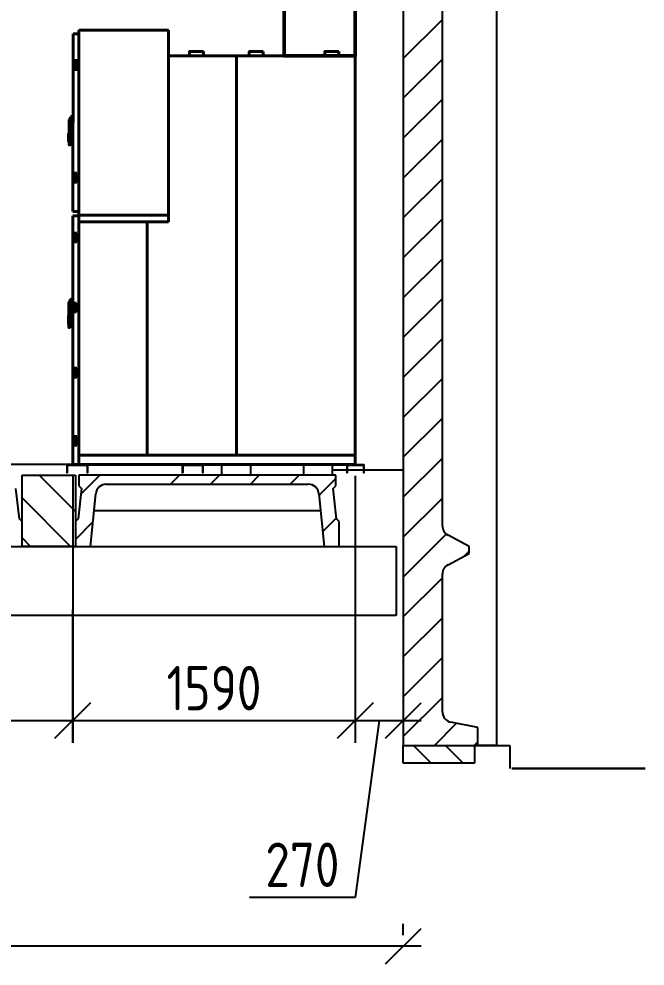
# Model space of a CAD drawing. Extents: x 16310088 to 16425637, y -218501 to -177893.
# Drawn here: x 16364926 to 16368449, y -206509 to -201179 of the extents above; entities that cross this region are included whole.
import ezdxf

# ---------------------------------------------------------------- set-up
doc = ezdxf.new("R2010")
doc.units = 0
doc.layers.get('0').update_dxf_attribs({"color": 250})
doc.layers.get('Defpoints').update_dxf_attribs({"color": 250})
for name, color, linetype in [('_Оформл_Штриховка', 252, 'Continuous'), ('Отмостка', 253, 'Continuous'), ('Пол', 100, 'Continuous')]:
    doc.layers.add(name, color=color, linetype=linetype)
for name, color, linetype, lineweight in [('Балка', 21, 'Continuous', 40), ('Плита', 95, 'Continuous', 40), ('Размеры', 250, 'Continuous', 15), ('Стена', 252, 'Continuous', 40), ('Фундамент', 140, 'Continuous', 40), ('ЭЛ_невид', 140, 'Continuous', 25), ('эл_оборудование', 7, 'Continuous', 18)]:
    doc.layers.add(name, color=color, linetype=linetype, lineweight=lineweight)
doc.styles.add('GOST 2.304', font='CS_Gost2304.shx')
doc.dimstyles.new('SPDS$0', dxfattribs={"dimscale": 5, "dimtxt": 2.5, "dimasz": 2, "dimexe": 1.25, "dimexo": 0.625, "dimgap": 0.5, "dimtad": 1, "dimdec": 0, "dimrnd": 0.001, "dimtxsty": 'GOST 2.304', "dimblk": 'ARCHTICK', "dimcen": 2.5, "dimdle": 1, "dimadec": 8, "dimazin": 2, "dimtfac": 0.75, "dimtdec": 0, "dimtmove": 1, "dimatfit": 3, "dimfxl": 1, "dimtolj": 1, "dimarcsym": 0})

# ---------------------------------------------------------------- blocks, each defined once
blk = doc.blocks.new('205-Л')
at = {"color": 0, "linetype": 'ByBlock', "lineweight": 40, "ltscale": 10}
for p, q in [((1235, 2446), (731, 2446)), ((731, 2446), (731, 2041)), ((1235, 2130), (1235, 2446)), ((1235, 2420.9), (1235, 2424.9)), ((1235, 2424.9), (1239.5, 2424.9)), ((1239.5, 2424.9), (1267.7, 2424.9)), ((1270, 1425), (1267.7, 2424.9)), ((-320, 0), (-320, 2300)), ((-320, 2300), (731, 2300)), ((347.4, 52.5), (347.4, 2300)), ((1264.6, 2257.2), (1235, 2257.2)), ((1235, 2241.2), (1264.6, 2241.2)), ((1255.6, 2273.7), (1245.3, 2273.7)), ((1245.3, 2273.7), (1245.3, 2257.7)), ((1245.3, 2257.7), (1248.8, 2257.7)), ((1245.3, 2224.7), (1245.3, 2240.7)), ((1255.6, 2240.7), (1245.3, 2240.7)), ((1248.8, 2257.7), (1264.6, 2257.7)), ((1264.6, 2273.7), (1255.6, 2273.7)), ((1264.6, 2240.7), (1255.6, 2240.7)), ((1268.1, 2273.7), (1264.6, 2273.7)), ((1264.6, 2257.7), (1268.1, 2257.7)), ((1268.1, 2257.2), (1264.6, 2257.2)), ((1264.6, 2241.2), (1268.1, 2241.2)), ((1268.1, 2240.7), (1264.6, 2240.7)), ((1268.1, 2273.7), (1268.1, 2257.7)), ((1268.1, 2257.2), (1268.1, 2241.2)), ((1268.1, 2224.7), (1268.1, 2240.7)), ((1245.3, 2224.7), (1255.6, 2224.7)), ((1255.6, 2224.7), (1264.6, 2224.7)), ((1264.6, 2224.7), (1268.1, 2224.7)), ((1235, 2130), (1235, 679.7)), ((731, 2041), (731, 1366.7)), ((1268.6, 1961.7), (1270.6, 1961.5)), ((1270.6, 1961.5), (1282.1, 1957.5)), ((1270.6, 1959.5), (1270.6, 1900.3)), ((1282.1, 1955.5), (1282.1, 1808.6)), ((1289.6, 1938), (1289.6, 1942.8)), ((1289.6, 1935.6), (1289.6, 1806.2)), ((1270.6, 1900.3), (1270.6, 1804.6)), ((1285.6, 1808.6), (1285.6, 1815.4)), ((1292.6, 1856), (1292.6, 1843)), ((1292.6, 1843), (1292.6, 1843)), ((1292.6, 1840), (1292.6, 1843)), ((1292.6, 1840), (1292.6, 1840)), ((1292.6, 1840), (1292.6, 1827)), ((1266, 1623.2), (1235, 1623.2)), ((1235, 1607.2), (1266, 1607.2)), ((1257, 1639.7), (1246.8, 1639.7)), ((1246.8, 1639.7), (1246.8, 1623.7)), ((1246.8, 1623.7), (1250.3, 1623.7)), ((1246.8, 1590.7), (1246.8, 1606.7)), ((1257, 1606.7), (1246.8, 1606.7)), ((1250.3, 1623.7), (1266, 1623.7)), ((1266, 1639.7), (1257, 1639.7)), ((1266, 1606.7), (1257, 1606.7)), ((1269.5, 1639.7), (1266, 1639.7)), ((1266, 1623.7), (1269.5, 1623.7)), ((1269.5, 1623.2), (1266, 1623.2)), ((1266, 1607.2), (1269.5, 1607.2)), ((1269.5, 1606.7), (1266, 1606.7)), ((1269.5, 1639.7), (1269.5, 1623.7)), ((1269.5, 1623.2), (1269.5, 1607.2)), ((1269.5, 1590.7), (1269.5, 1606.7)), ((1246.8, 1590.7), (1257, 1590.7)), ((1257, 1590.7), (1266, 1590.7)), ((1266, 1590.7), (1269.5, 1590.7)), ((731, 1404.8), (1235, 1404.8)), ((1231.5, 1425), (1270, 1425)), ((1231.5, 1400.3), (1270, 1400.3)), ((1270, 0), (1270, 1400.3)), ((731, 1366.7), (1235, 1366.7)), ((850.4, 52.5), (850.4, 1366.7)), ((1266.5, 1285.8), (1235, 1285.8)), ((1257.5, 1302.3), (1247.2, 1302.3)), ((1247.2, 1302.3), (1247.2, 1286.3)), ((1247.2, 1286.3), (1250.7, 1286.3)), ((1250.7, 1286.3), (1266.5, 1286.3)), ((1266.5, 1302.3), (1257.5, 1302.3)), ((1270, 1302.3), (1266.5, 1302.3)), ((1266.5, 1286.3), (1270, 1286.3)), ((1270, 1285.8), (1266.5, 1285.8)), ((1270, 1302.3), (1270, 1286.3)), ((1270, 1285.8), (1270, 1269.8)), ((1235, 1269.8), (1266.5, 1269.8)), ((1247.2, 1253.3), (1247.2, 1269.3)), ((1257.5, 1269.3), (1247.2, 1269.3)), ((1247.2, 1253.3), (1257.5, 1253.3)), ((1266.5, 1269.3), (1257.5, 1269.3)), ((1257.5, 1253.3), (1266.5, 1253.3)), ((1266.5, 1269.8), (1270, 1269.8)), ((1270, 1269.3), (1266.5, 1269.3)), ((1266.5, 1253.3), (1270, 1253.3)), ((1270, 1253.3), (1270, 1269.3)), ((1251.2, 908.7), (1247.7, 908.7)), ((1247.7, 908.7), (1247.7, 892.7)), ((1267, 908.7), (1251.2, 908.7)), ((1270.5, 908.7), (1267, 908.7)), ((1270.3, 934), (1272.3, 933.9)), ((1270.5, 908.7), (1270.5, 892.7)), ((1272.3, 933.9), (1283.8, 929.8)), ((1272.3, 931.9), (1272.3, 894.6)), ((1283.8, 927.8), (1283.8, 780.9)), ((1291.3, 910.4), (1291.3, 915.1)), ((1291.3, 907.9), (1291.3, 778.5)), ((1235, 892.2), (1235, 0)), ((1267, 892.2), (1235, 892.2)), ((1235, 876.2), (1267, 876.2)), ((1247.7, 892.7), (1251.2, 892.7)), ((1247.7, 859.7), (1247.7, 875.7)), ((1251.2, 875.7), (1247.7, 875.7)), ((1247.7, 859.7), (1251.2, 859.7)), ((1251.2, 892.7), (1267, 892.7)), ((1267, 875.7), (1251.2, 875.7)), ((1251.2, 859.7), (1267, 859.7)), ((1267, 892.7), (1270.5, 892.7)), ((1270.5, 892.2), (1267, 892.2)), ((1267, 876.2), (1270.5, 876.2)), ((1270.5, 875.7), (1267, 875.7)), ((1267, 859.7), (1270.5, 859.7)), ((1270.5, 892.2), (1270.5, 876.2)), ((1270.5, 859.7), (1270.5, 875.7)), ((1272.3, 872.6), (1272.3, 776.9)), ((1279.8, 872.6), (1279.8, 894.6)), ((1281.3, 874.1), (1281.3, 893.1)), ((1294.2, 815.3), (1294.3, 815.3)), ((1294.2, 812.3), (1294.2, 815.3)), ((1294.3, 812.3), (1294.2, 812.3)), ((1294.3, 828.3), (1294.3, 815.3)), ((1294.3, 812.3), (1294.3, 799.3)), ((1287.3, 780.9), (1287.3, 787.7)), ((1235, 655.3), (1235, 62)), ((1250.7, 542.1), (1247.2, 542.1)), ((1247.2, 542.1), (1247.2, 526.1)), ((1266.5, 542.1), (1250.7, 542.1)), ((1270, 542.1), (1266.5, 542.1)), ((1270, 542.1), (1270, 526.1)), ((1266.5, 525.6), (1235, 525.6)), ((1235, 509.6), (1266.5, 509.6)), ((1247.2, 526.1), (1250.7, 526.1)), ((1247.2, 493.1), (1247.2, 509.1)), ((1250.7, 509.1), (1247.2, 509.1)), ((1247.2, 493.1), (1250.7, 493.1)), ((1250.7, 526.1), (1266.5, 526.1)), ((1266.5, 509.1), (1250.7, 509.1)), ((1250.7, 493.1), (1266.5, 493.1)), ((1266.5, 526.1), (1270, 526.1)), ((1270, 525.6), (1266.5, 525.6)), ((1266.5, 509.6), (1270, 509.6)), ((1270, 509.1), (1266.5, 509.1)), ((1266.5, 493.1), (1270, 493.1)), ((1270, 525.6), (1270, 509.6)), ((1270, 493.1), (1270, 509.1)), ((1266.5, 142.4), (1235, 142.4)), ((1235, 126.4), (1266.5, 126.4)), ((1250.7, 158.9), (1247.2, 158.9)), ((1247.2, 158.9), (1247.2, 142.9)), ((1247.2, 142.9), (1250.7, 142.9)), ((1247.2, 109.9), (1247.2, 125.9)), ((1250.7, 125.9), (1247.2, 125.9)), ((1247.2, 109.9), (1250.7, 109.9)), ((1266.5, 158.9), (1249, 158.9)), ((1250.7, 142.9), (1266.5, 142.9)), ((1266.5, 125.9), (1250.7, 125.9)), ((1250.7, 109.9), (1266.5, 109.9)), ((1270, 158.9), (1266.5, 158.9)), ((1266.5, 142.9), (1270, 142.9)), ((1270, 142.4), (1266.5, 142.4)), ((1266.5, 126.4), (1270, 126.4)), ((1270, 125.9), (1266.5, 125.9)), ((1266.5, 109.9), (1270, 109.9)), ((1270, 158.9), (1270, 142.9)), ((1270, 142.4), (1270, 126.4)), ((1270, 109.9), (1270, 125.9)), ((-320, 52.5), (245.5, 52.5)), ((-320, 0), (245.5, 0)), ((225.7, 0), (1270, 0)), ((245.5, 52.5), (416.1, 52.5)), ((416.1, 52.5), (1235, 52.5))]:
    blk.add_line(p, q, dxfattribs=at)
for points in [[(-226.9, 2325), (-148.5, 2325), (-148.5, 2300), (-226.9, 2300)], [(197.8, 2325), (276.2, 2325), (276.2, 2300), (197.8, 2300)], [(534.7, 2325), (613.1, 2325), (613.1, 2300), (534.7, 2300)]]:
    blk.add_lwpolyline(points, close=True, dxfattribs=at)
at = {"color": 0, "linetype": 'ByBlock', "lineweight": 40, "ltscale": 10, "flags": 128}
for points in [[(1286.4, 1816.3), (1284.5, 1818.1), (1282.6, 1820), (1282.1, 1820.5)], [(1288, 788.6), (1286.2, 790.4), (1284.2, 792.4), (1283.8, 792.8)]]:
    blk.add_lwpolyline(points, dxfattribs=at)
at = {"color": 0, "linetype": 'ByBlock', "lineweight": 40, "ltscale": 10}
for points in [[(1245.8, 2257.7), (1245.8, 2257.2)], [(1245.8, 2241.2), (1245.8, 2240.7)], [(1267.6, 2257.2), (1267.6, 2257.7)], [(1267.6, 2240.7), (1267.6, 2241.2)], [(1270.6, 1961.5), (1270.6, 1961.5)], [(1289.6, 1935.6), (1289.6, 1936.7)], [(1268.6, 1802.5), (1270.6, 1802.6)], [(1270.6, 1802.6), (1282.1, 1806.6)], [(1270.6, 1802.6), (1270.6, 1802.6)], [(1282.1, 1808.8), (1285.6, 1808.8)], [(1286.1, 1799.5), (1289.1, 1799.5)], [(1247.3, 1623.7), (1247.3, 1623.2)], [(1247.3, 1607.2), (1247.3, 1606.7)], [(1269, 1623.2), (1269, 1623.7)], [(1269, 1606.7), (1269, 1607.2)], [(1247.7, 1286.3), (1247.7, 1285.8)], [(1269.5, 1285.8), (1269.5, 1286.3)], [(1247.7, 1269.8), (1247.7, 1269.3)], [(1269.5, 1269.3), (1269.5, 1269.8)], [(1272.3, 933.9), (1272.3, 933.9)], [(1291.3, 907.9), (1291.3, 909)], [(1248.2, 892.7), (1248.2, 892.2)], [(1248.2, 876.2), (1248.2, 875.7)], [(1270, 892.2), (1270, 892.7)], [(1270, 875.7), (1270, 876.2)], [(1279.8, 894.6), (1270.3, 894.6)], [(1270.3, 872.6), (1279.8, 872.6)], [(1281.3, 893.1), (1279.8, 894.6)], [(1279.8, 872.6), (1281.3, 874.1)], [(1270.3, 774.8), (1272.3, 774.9)], [(1272.3, 774.9), (1283.8, 778.9)], [(1272.3, 774.9), (1272.3, 774.9)], [(1283.8, 781.1), (1287.3, 781.1)], [(1287.8, 771.8), (1290.8, 771.8)], [(1247.7, 526.1), (1247.7, 525.6)], [(1247.7, 509.6), (1247.7, 509.1)], [(1269.5, 525.6), (1269.5, 526.1)], [(1269.5, 509.1), (1269.5, 509.6)], [(1247.7, 142.9), (1247.7, 142.4)], [(1247.7, 126.4), (1247.7, 125.9)], [(1269.5, 142.4), (1269.5, 142.9)], [(1269.5, 125.9), (1269.5, 126.4)]]:
    blk.add_open_spline(points, degree=1, dxfattribs=at)
for points, knots in [([(1270.6, 1961.5), (1270.7, 1961.5), (1270.7, 1961.4), (1270.7, 1961), (1270.7, 1960.3), (1270.6, 1959.8), (1270.6, 1959.5)], [0, 0, 0, 0, 0.257298, 0.502093, 0.7501, 1, 1, 1, 1]), ([(1282.1, 1957.5), (1282.1, 1957.5), (1282.1, 1957.5), (1282.1, 1957.4), (1282.1, 1957.2), (1282.1, 1956.8), (1282.1, 1956.3), (1282.1, 1955.8), (1282.1, 1955.5)], [0, 0, 0, 0, 0.125163, 0.249658, 0.373603, 0.498103, 0.731813, 1, 1, 1, 1]), ([(1289.6, 1942.8), (1289, 1943.2), (1287, 1944.4), (1284.2, 1945.3), (1282.6, 1945.2), (1282.1, 1945.1)], [0, 0, 0, 0, 0.408229, 0.842818, 1, 1, 1, 1]), ([(1289.6, 1936.7), (1289.6, 1936.8), (1289.6, 1937.2), (1289.6, 1937.7), (1289.6, 1938)], [0, 0, 0, 0, 0.105145, 1, 1, 1, 1]), ([(1286.4, 1816.3), (1286.3, 1816.3), (1286.3, 1816.3), (1286.2, 1816.4), (1286.1, 1816.4), (1286, 1816.4), (1285.9, 1816.3), (1285.8, 1816.1), (1285.7, 1815.8), (1285.6, 1815.6), (1285.6, 1815.4)], [0, 0, 0, 0, 0.0656, 0.131806, 0.179193, 0.226436, 0.294587, 0.412492, 0.657761, 1, 1, 1, 1]), ([(1292.6, 1862.7), (1292.6, 1862.9), (1292.6, 1863.5), (1292.2, 1864.4), (1291.5, 1865.1), (1290.6, 1865.6), (1289.9, 1865.6), (1289.6, 1865.7)], [0, 0, 0, 0, 0.177403, 0.368499, 0.56543, 0.791841, 1, 1, 1, 1]), ([(1289.6, 1817.4), (1289.8, 1817.4), (1290.4, 1817.4), (1291.2, 1817.8), (1292, 1818.4), (1292.5, 1819.3), (1292.6, 1820), (1292.6, 1820.4)], [0, 0, 0, 0, 0.175412, 0.365269, 0.561983, 0.789562, 1, 1, 1, 1]), ([(1292.6, 1862.7), (1292.6, 1862.6), (1292.6, 1862.4), (1292.6, 1860.8), (1292.6, 1858.6), (1292.6, 1856.9), (1292.6, 1856)], [0, 0, 0, 0, 0.250003, 0.5, 0.75, 1, 1, 1, 1]), ([(1292.6, 1827), (1292.6, 1826.1), (1292.6, 1824.4), (1292.6, 1822.2), (1292.6, 1820.7), (1292.6, 1820.5), (1292.6, 1820.4)], [0, 0, 0, 0, 0.25, 0.5, 0.749997, 1, 1, 1, 1]), ([(1270.6, 1804.6), (1270.6, 1804.3), (1270.7, 1803.8), (1270.7, 1803.2), (1270.7, 1802.9), (1270.7, 1802.7), (1270.7, 1802.6), (1270.6, 1802.6)], [0, 0, 0, 0, 0.249568, 0.497248, 0.627913, 0.758131, 1, 1, 1, 1]), ([(1282.1, 1808.6), (1282.1, 1808.3), (1282.1, 1807.8), (1282.1, 1807.3), (1282.1, 1806.9), (1282.1, 1806.7), (1282.1, 1806.6), (1282.1, 1806.6), (1282.1, 1806.6)], [0, 0, 0, 0, 0.268161, 0.5018953, 0.6262021, 0.7503172, 0.8747401, 1, 1, 1, 1]), ([(1285.6, 1808.6), (1285.6, 1807.4), (1285.6, 1805), (1285.6, 1802.2), (1285.6, 1800.4), (1285.6, 1800.1), (1285.6, 1800)], [0, 0, 0, 0, 0.25, 0.5, 0.749998, 1, 1, 1, 1]), ([(1285.6, 1800), (1285.6, 1800), (1285.6, 1799.9), (1285.7, 1799.8), (1285.8, 1799.6), (1285.9, 1799.6), (1286, 1799.5), (1286.1, 1799.5), (1286.1, 1799.5)], [0, 0, 0, 0, 0.102912, 0.297746, 0.502393, 0.707062, 0.902018, 1, 1, 1, 1]), ([(1289, 1799.5), (1289, 1799.5), (1289.1, 1799.5), (1289.2, 1799.5), (1289.4, 1799.5), (1289.5, 1799.6), (1289.6, 1799.8), (1289.6, 1799.9), (1289.6, 1800), (1289.6, 1800)], [0, 0, 0, 0, 0.1266899, 0.2703459, 0.428048, 0.5936025, 0.7591501, 0.9167537, 1, 1, 1, 1]), ([(1289.6, 1806.2), (1289.6, 1805.7), (1289.6, 1805.1), (1289.6, 1804.6), (1289.6, 1804.5)], [0, 0, 0, 0, 0.86567, 1, 1, 1, 1]), ([(1289.6, 1800), (1289.6, 1800.1), (1289.6, 1800.2), (1289.6, 1801.1), (1289.6, 1802.5), (1289.6, 1803.8), (1289.6, 1804.5)], [0, 0, 0, 0, 0.249999, 0.500002, 0.749999, 1, 1, 1, 1]), ([(1272.3, 933.9), (1272.3, 933.8), (1272.4, 933.7), (1272.4, 933.3), (1272.3, 932.6), (1272.3, 932.1), (1272.3, 931.9)], [0, 0, 0, 0, 0.257298, 0.502093, 0.7501, 1, 1, 1, 1]), ([(1283.8, 929.8), (1283.8, 929.8), (1283.8, 929.8), (1283.8, 929.7), (1283.8, 929.5), (1283.8, 929.2), (1283.8, 928.6), (1283.8, 928.1), (1283.8, 927.8)], [0, 0, 0, 0, 0.125163, 0.249658, 0.373603, 0.498103, 0.731813, 1, 1, 1, 1]), ([(1291.3, 915.1), (1290.6, 915.5), (1288.6, 916.7), (1285.9, 917.6), (1284.2, 917.5), (1283.8, 917.4)], [0, 0, 0, 0, 0.408229, 0.842818, 1, 1, 1, 1]), ([(1291.3, 909), (1291.3, 909.1), (1291.3, 909.6), (1291.3, 910), (1291.3, 910.4)], [0, 0, 0, 0, 0.105145, 1, 1, 1, 1]), ([(1294.3, 835), (1294.3, 835.2), (1294.2, 835.8), (1293.8, 836.7), (1293.1, 837.4), (1292.2, 837.9), (1291.5, 837.9), (1291.3, 838)], [0, 0, 0, 0, 0.177403, 0.368499, 0.56543, 0.791841, 1, 1, 1, 1]), ([(1294.3, 835), (1294.3, 834.9), (1294.3, 834.7), (1294.3, 833.1), (1294.3, 830.9), (1294.3, 829.2), (1294.3, 828.3)], [0, 0, 0, 0, 0.250003, 0.5, 0.75, 1, 1, 1, 1]), ([(1272.3, 776.9), (1272.3, 776.6), (1272.3, 776.1), (1272.4, 775.6), (1272.4, 775.2), (1272.4, 775), (1272.3, 774.9), (1272.3, 774.9)], [0, 0, 0, 0, 0.249568, 0.497248, 0.627913, 0.758131, 1, 1, 1, 1]), ([(1283.8, 780.9), (1283.8, 780.6), (1283.8, 780.1), (1283.8, 779.6), (1283.8, 779.2), (1283.8, 779.1), (1283.8, 778.9), (1283.8, 778.9), (1283.8, 778.9)], [0, 0, 0, 0, 0.268161, 0.5018953, 0.6262021, 0.7503172, 0.8747401, 1, 1, 1, 1]), ([(1288, 788.6), (1288, 788.6), (1287.9, 788.7), (1287.8, 788.7), (1287.8, 788.7), (1287.7, 788.7), (1287.6, 788.6), (1287.5, 788.5), (1287.3, 788.2), (1287.3, 787.9), (1287.3, 787.7)], [0, 0, 0, 0, 0.0656, 0.131806, 0.179193, 0.226436, 0.294587, 0.412492, 0.657761, 1, 1, 1, 1]), ([(1287.3, 780.9), (1287.3, 779.7), (1287.3, 777.3), (1287.3, 774.5), (1287.3, 772.7), (1287.3, 772.4), (1287.3, 772.3)], [0, 0, 0, 0, 0.25, 0.5, 0.749998, 1, 1, 1, 1]), ([(1287.3, 772.3), (1287.3, 772.3), (1287.3, 772.2), (1287.3, 772.1), (1287.4, 772), (1287.6, 771.9), (1287.7, 771.8), (1287.8, 771.8), (1287.8, 771.8)], [0, 0, 0, 0, 0.102912, 0.297746, 0.502393, 0.707062, 0.902018, 1, 1, 1, 1]), ([(1290.6, 771.8), (1290.6, 771.8), (1290.7, 771.8), (1290.9, 771.8), (1291, 771.9), (1291.1, 772), (1291.2, 772.1), (1291.3, 772.2), (1291.3, 772.3), (1291.3, 772.3)], [0, 0, 0, 0, 0.1266899, 0.2703459, 0.428048, 0.5936025, 0.7591501, 0.9167537, 1, 1, 1, 1]), ([(1291.3, 789.7), (1291.5, 789.7), (1292.1, 789.7), (1292.9, 790.1), (1293.6, 790.7), (1294.2, 791.6), (1294.3, 792.3), (1294.3, 792.7)], [0, 0, 0, 0, 0.175412, 0.365269, 0.561983, 0.789562, 1, 1, 1, 1]), ([(1291.3, 778.5), (1291.3, 778), (1291.3, 777.4), (1291.3, 776.9), (1291.3, 776.8)], [0, 0, 0, 0, 0.86567, 1, 1, 1, 1]), ([(1291.3, 772.3), (1291.3, 772.4), (1291.3, 772.5), (1291.3, 773.4), (1291.3, 774.8), (1291.3, 776.1), (1291.3, 776.8)], [0, 0, 0, 0, 0.249999, 0.500002, 0.749999, 1, 1, 1, 1]), ([(1294.3, 799.3), (1294.3, 798.4), (1294.3, 796.7), (1294.3, 794.5), (1294.3, 793), (1294.3, 792.8), (1294.3, 792.7)], [0, 0, 0, 0, 0.25, 0.5, 0.749997, 1, 1, 1, 1])]:
    blk.add_open_spline(points, degree=3, knots=knots, dxfattribs=at)
blk = doc.blocks.new('кнкн')
at = {"layer": 'эл_оборудование', "color": 0, "ltscale": 1000}
for p, q in [((-283741.9, -6639881.2), (-283621.9, -6639881.2)), ((-283621.9, -6639881.2), (-283741.9, -6639881.2)), ((-283741.9, -6639881.2), (-283741.9, -6639927.2)), ((-283627.9, -6639887.2), (-283735.9, -6639887.2)), ((-283735.9, -6639887.2), (-283735.9, -6639927.2)), ((-283627.9, -6639887.2), (-283627.9, -6639927.2)), ((-283621.9, -6639881.2), (-283621.9, -6639887.2)), ((-283621.9, -6639881.2), (-283621.9, -6639927.2)), ((-283091.9, -6639881.2), (-282971.9, -6639881.2)), ((-282971.9, -6639881.2), (-283091.9, -6639881.2)), ((-283091.9, -6639881.2), (-283091.9, -6639927.2)), ((-282977.9, -6639887.2), (-283085.9, -6639887.2)), ((-283085.9, -6639887.2), (-283085.9, -6639927.2)), ((-282977.9, -6639887.2), (-282977.9, -6639927.2)), ((-282971.9, -6639881.2), (-282971.9, -6639887.2)), ((-282971.9, -6639881.2), (-282971.9, -6639927.2)), ((-282066.9, -6639881.2), (-282166.9, -6639881.2)), ((-282166.9, -6639881.2), (-282166.9, -6639927.2)), ((-282166.9, -6639881.2), (-282066.9, -6639881.2)), ((-282160.9, -6639887.2), (-282160.9, -6639927.2)), ((-282072.9, -6639887.2), (-282160.9, -6639887.2)), ((-282072.9, -6639887.2), (-282072.9, -6639927.2)), ((-282066.9, -6639881.2), (-282066.9, -6639927.2)), ((-282066.9, -6639881.2), (-282066.9, -6639887.2)), ((-283741.9, -6639927.2), (-283735.9, -6639927.2)), ((-283627.9, -6639927.2), (-283621.9, -6639927.2)), ((-283091.9, -6639927.2), (-283085.9, -6639927.2)), ((-282977.9, -6639927.2), (-282971.9, -6639927.2)), ((-282166.9, -6639927.2), (-282160.9, -6639927.2)), ((-282072.9, -6639927.2), (-282066.9, -6639927.2))]:
    blk.add_line(p, q, dxfattribs=at)
at = {"layer": 'ЭЛ_невид', "color": 0, "xscale": -1}
blk.add_blockref('205-Л', (-282436.9, -6639881.2), dxfattribs=at)
blk = doc.blocks.new('_Oblique')
at = {"color": 0, "linetype": 'ByBlock', "lineweight": -2}
blk.add_line((-0.5, -0.5), (0.5, 0.5), dxfattribs=at)
blk = doc.blocks.new('*D58')
at = {"color": 0, "lineweight": -2, "ltscale": 100, "transparency": 16777216}
for p, q in [((16365228.4, -203749.8), (16365228.4, -205252.5)), ((16366818.4, -203749.8), (16366818.4, -205252.5)), ((16365128.4, -205127.5), (16366918.4, -205127.5))]:
    blk.add_line(p, q, dxfattribs=at)
at = {"layer": 'Defpoints', "color": 0, "lineweight": -3, "ltscale": 100, "transparency": 16777216}
for p in [(16365228.4, -203687.3), (16366818.4, -203687.3), (16366818.4, -205127.5)]:
    blk.add_point(p, dxfattribs=at)
at = {"color": 0, "lineweight": -2, "ltscale": 100, "transparency": 16777216, "xscale": 200, "yscale": 200, "zscale": 200, "rotation": 180}
blk.add_blockref('_Oblique', (16365228.4, -205127.5), dxfattribs=at)
at = {"color": 0, "lineweight": -2, "ltscale": 100, "transparency": 16777216, "xscale": 200, "yscale": 200, "zscale": 200}
blk.add_blockref('_Oblique', (16366818.4, -205127.5), dxfattribs=at)
at = {"color": 0, "ltscale": 100, "transparency": 16777216, "insert": (16366023.4, -204945.2), "char_height": 250, "attachment_point": 5, "style": 'GOST 2.304'}
blk.add_mtext('\\A1;1590', dxfattribs=at)
blk = doc.blocks.new('*D59')
at = {"color": 0, "lineweight": -2, "ltscale": 100, "transparency": 16777216}
for p, q in [((16366818.4, -203749.8), (16366818.4, -205252.5)), ((16367088.4, -203749.8), (16367088.4, -205252.5)), ((16366718.4, -205127.5), (16367188.4, -205127.5)), ((16366953.4, -205127.5), (16366817.8, -206124.1)), ((16366817.8, -206124.1), (16366224.1, -206124.1))]:
    blk.add_line(p, q, dxfattribs=at)
at = {"layer": 'Defpoints', "color": 0, "lineweight": -3, "ltscale": 100, "transparency": 16777216}
for p in [(16366818.4, -203687.3), (16367088.4, -203687.3), (16367088.4, -205127.5)]:
    blk.add_point(p, dxfattribs=at)
at = {"color": 0, "lineweight": -2, "ltscale": 100, "transparency": 16777216, "xscale": 200, "yscale": 200, "zscale": 200, "rotation": 180}
blk.add_blockref('_Oblique', (16366818.4, -205127.5), dxfattribs=at)
at = {"color": 0, "lineweight": -2, "ltscale": 100, "transparency": 16777216, "xscale": 200, "yscale": 200, "zscale": 200}
blk.add_blockref('_Oblique', (16367088.4, -205127.5), dxfattribs=at)
at = {"color": 0, "ltscale": 100, "transparency": 16777216, "insert": (16366521, -205939.4), "char_height": 250, "attachment_point": 5, "style": 'GOST 2.304'}
blk.add_mtext('\\A1;270', dxfattribs=at)
blk = doc.blocks.new('*D60')
at = {"color": 0, "lineweight": -2, "ltscale": 100, "transparency": 16777216}
for p, q in [((16363303.4, -203749.7), (16363303.3, -205252.4)), ((16365228.4, -203749.8), (16365228.3, -205252.5)), ((16363203.3, -205127.4), (16365328.3, -205127.5))]:
    blk.add_line(p, q, dxfattribs=at)
at = {"layer": 'Defpoints', "color": 0, "lineweight": -3, "ltscale": 100, "transparency": 16777216}
for p in [(16363303.4, -203687.2), (16365228.4, -203687.3), (16365228.3, -205127.5)]:
    blk.add_point(p, dxfattribs=at)
at = {"color": 0, "lineweight": -2, "ltscale": 100, "transparency": 16777216, "xscale": 200, "yscale": 200, "zscale": 200}
for p, rotation in [((16363303.3, -205127.4), 179.9970782082574), ((16365228.3, -205127.5), 359.9970782082575)]:
    blk.add_blockref('_Oblique', p, dxfattribs=dict(at, rotation=rotation))
at = {"color": 0, "ltscale": 100, "transparency": 16777216, "insert": (16364265.8, -204935.5), "char_height": 250, "attachment_point": 5, "rotation": 359.9971, "style": 'GOST 2.304'}
blk.add_mtext('\\A1;1925', dxfattribs=at)
blk = doc.blocks.new('*D71')
at = {"layer": 'Defpoints', "color": 0, "lineweight": -3, "ltscale": 100, "transparency": 16777216}
for p in [(16361468.4, -206397.5), (16367088.4, -206397.5), (16361468.4, -206509.4)]:
    blk.add_point(p, dxfattribs=at)
at = {"layer": 'Размеры', "color": 0, "lineweight": -2, "ltscale": 100, "transparency": 16777216}
for p, q in [((16361468.4, -206446.9), (16361468.4, -206272.5)), ((16367088.4, -206335), (16367088.4, -206272.5)), ((16367188.4, -206397.5), (16361368.4, -206397.5))]:
    blk.add_line(p, q, dxfattribs=at)
at = {"layer": 'Размеры', "color": 0, "lineweight": -2, "ltscale": 100, "transparency": 16777216, "xscale": 200, "yscale": 200, "zscale": 200, "rotation": 180}
blk.add_blockref('_Oblique', (16361468.4, -206397.5), dxfattribs=at)
at = {"layer": 'Размеры', "color": 0, "lineweight": -2, "ltscale": 100, "transparency": 16777216, "xscale": 200, "yscale": 200, "zscale": 200}
blk.add_blockref('_Oblique', (16367088.4, -206397.5), dxfattribs=at)
at = {"layer": 'Размеры', "color": 0, "ltscale": 100, "transparency": 16777216, "insert": (16364278.4, -206207.6), "char_height": 250, "attachment_point": 5, "style": 'GOST 2.304'}
blk.add_mtext('\\A1;5620', dxfattribs=at)

msp = doc.modelspace()

# ---------------------------------------------------------------- linework, layer by layer
at = {"color": 5, "lineweight": 50, "ltscale": 5}
msp.add_lwpolyline([(16366817.8, -200687.4), (16366817.8, -201387.3), (16366417.8, -201387.3), (16366417.8, -200687.4)], dxfattribs=at)
at = {"layer": '_Оформл_Штриховка', "color": 252, "lineweight": 25, "ltscale": 100}
for p, q in [((16367088.4, -201401.2), (16367308.4, -201181.2)), ((16367088.4, -201625.7), (16367308.4, -201405.7)), ((16367088.4, -201850.2), (16367308.4, -201630.2)), ((16367088.4, -202074.7), (16367308.4, -201854.7)), ((16367088.4, -202299.2), (16367308.4, -202079.2)), ((16367088.4, -202523.7), (16367308.4, -202303.7)), ((16367088.4, -202748.2), (16367308.4, -202528.2)), ((16367088.4, -202972.7), (16367308.4, -202752.7)), ((16367088.4, -203197.2), (16367308.4, -202977.2)), ((16367088.4, -203421.7), (16367308.4, -203201.7)), ((16367088.4, -203646.2), (16367308.4, -203426.2)), ((16367088.4, -203870.7), (16367308.4, -203650.7)), ((16365243.4, -203950.2), (16365040.5, -203747.3)), ((16365274.8, -203852.8), (16365380.3, -203747.3)), ((16365779.3, -203797.3), (16365829.3, -203747.3)), ((16366003.8, -203797.3), (16366053.8, -203747.3)), ((16366228.3, -203797.3), (16366278.3, -203747.3)), ((16366452.8, -203797.3), (16366502.8, -203747.3)), ((16366614.7, -203860), (16366708.4, -203766.2)), ((16365216, -204147.3), (16364943.4, -203874.7)), ((16367088.4, -204095.3), (16367308.4, -203875.3)), ((16366635.1, -204064.1), (16366712.7, -203986.4)), ((16365243.4, -204108.7), (16365342.1, -204010)), ((16364991.5, -204147.3), (16364943.4, -204099.2)), ((16367088.4, -204319.8), (16367330.4, -204077.8)), ((16367430.4, -204202.3), (16367458.4, -204174.3)), ((16367088.4, -204544.3), (16367308.4, -204324.3)), ((16367088.4, -204768.8), (16367308.4, -204548.8)), ((16367088.4, -204993.3), (16367308.4, -204773.3)), ((16367088.4, -205217.8), (16367308.4, -204997.8)), ((16367263.4, -205267.3), (16367387.5, -205143.2)), ((16367246, -205367.3), (16367146, -205267.3)), ((16367425.6, -205367.3), (16367325.6, -205267.3)), ((16367487.9, -205267.3), (16367508.4, -205246.8))]:
    msp.add_line(p, q, dxfattribs=at)
at = {"layer": '_Оформл_Штриховка', "color": 252, "linetype": 'Continuous', "lineweight": 25, "ltscale": 100, "extrusion": (0, 1, 0)}
msp.add_line((16368448.8, -205397.3), (16367698.9, -205397.3), dxfattribs=at)
at = {"layer": 'Балка', "color": 252, "lineweight": 25, "ltscale": 100}
for p, q in [((16366068.4, -203747.3), (16366068.4, -203687.3)), ((16366068.4, -203687.3), (16366228.4, -203687.3)), ((16366228.4, -203687.3), (16366228.4, -203747.3)), ((16366528.4, -203747.3), (16366528.4, -203687.3)), ((16366528.4, -203687.3), (16366688.4, -203687.3)), ((16366688.4, -203687.3), (16366688.4, -203747.3)), ((16364943.4, -204147.3), (16364943.4, -203747.3)), ((16364943.4, -203747.3), (16365243.4, -203747.3)), ((16365243.4, -203747.3), (16365243.4, -204147.3)), ((16361568.4, -204147.3), (16367048.4, -204147.3)), ((16365243.4, -204147.3), (16364943.4, -204147.3)), ((16367048.4, -204147.3), (16367048.4, -204537.3)), ((16367048.4, -204537.3), (16361568.4, -204537.3))]:
    msp.add_line(p, q, dxfattribs=at)
at = {"layer": 'Отмостка', "color": 252, "lineweight": 25, "ltscale": 100}
for p, q in [((16367508.4, -205267.3), (16367688.4, -205267.3)), ((16367688.4, -205267.3), (16367688.4, -205397.3)), ((16367698.9, -205397.3), (16368448.8, -205397.3))]:
    msp.add_line(p, q, dxfattribs=at)
at = {"layer": 'Плита', "color": 252, "lineweight": 25, "ltscale": 100}
for p, q in [((16366688.4, -203717.3), (16367088.4, -203717.3)), ((16366708.4, -203747.3), (16365263.4, -203747.3)), ((16365263.4, -203747.3), (16365263.4, -203807.3)), ((16366708.4, -203807.3), (16366708.4, -203747.3)), ((16364928.4, -203992.3), (16364908.4, -203822.3)), ((16365278.4, -203822.3), (16365258.4, -203992.3)), ((16365263.4, -203807.3), (16365278.4, -203822.3)), ((16365417.7, -203797.3), (16366554.1, -203797.3)), ((16366693.4, -203822.3), (16366708.4, -203807.3)), ((16366713.4, -203992.3), (16366693.4, -203822.3)), ((16365328.4, -204147.3), (16365358, -203851.4)), ((16366613.8, -203851.4), (16366643.4, -204147.3)), ((16364943.4, -204007.3), (16364928.4, -203992.3)), ((16365258.4, -203992.3), (16365243.4, -204007.3)), ((16366623.4, -203947.3), (16365348.4, -203947.3)), ((16366728.4, -204007.3), (16366713.4, -203992.3)), ((16364943.4, -204147.3), (16364943.4, -204007.3)), ((16365243.4, -204007.3), (16365243.4, -204147.3)), ((16366728.4, -204147.3), (16366728.4, -204007.3)), ((16364858.4, -204147.3), (16364943.4, -204147.3)), ((16365243.4, -204147.3), (16365328.4, -204147.3)), ((16366643.4, -204147.3), (16366728.4, -204147.3))]:
    msp.add_line(p, q, dxfattribs=at)
for centre, start, end in [((16365417.7, -203857.3), 90, 174.2894), ((16366554.1, -203857.3), 5.7106, 90)]:
    msp.add_arc(centre, 60, start, end, dxfattribs=at)
at = {"layer": 'Пол', "color": 252, "lineweight": 25, "ltscale": 100}
msp.add_line((16366688.4, -203687.3), (16361988.4, -203687.3), dxfattribs=at)
at = {"layer": 'Стена', "color": 252, "lineweight": 25, "ltscale": 100}
for p, q in [((16367613.4, -199647.3), (16367613.4, -205267.3)), ((16367088.4, -200467.5), (16367088.4, -205267.3)), ((16367308.4, -204031.3), (16367308.4, -200773.3)), ((16367458.4, -204147.3), (16367340.2, -204084.3)), ((16367458.4, -204187.3), (16367458.4, -204147.3)), ((16367340.2, -204250.4), (16367458.4, -204187.3)), ((16367308.4, -205078.1), (16367308.4, -204303.3)), ((16367508.4, -205167.3), (16367356.6, -205137)), ((16367508.4, -205267.3), (16367508.4, -205167.3)), ((16367088.4, -205267.3), (16367508.4, -205267.3)), ((16367088.4, -205267.3), (16367488.4, -205267.3)), ((16367088.4, -205367.3), (16367088.4, -205267.3)), ((16367488.4, -205267.3), (16367488.4, -205367.3)), ((16367613.4, -205267.3), (16367508.4, -205267.3)), ((16367488.4, -205367.3), (16367088.4, -205367.3)), ((16367488.4, -205367.3), (16367088.4, -205367.3))]:
    msp.add_line(p, q, dxfattribs=at)
for centre, start, end in [((16367368.4, -204031.3), 180, 241.9275), ((16367368.4, -204303.3), 118.0725, 180), ((16367368.4, -205078.1), 180, 258.6901)]:
    msp.add_arc(centre, 60, start, end, dxfattribs=at)
at = {"layer": 'Фундамент', "color": 252, "lineweight": 25, "ltscale": 100}
msp.add_line((16367088.4, -205267.3), (16367688.4, -205267.3), dxfattribs=at)

# ---------------------------------------------------------------- block references
at = {"layer": 'эл_оборудование', "color": 7, "linetype": 'Continuous', "lineweight": 25}
msp.add_blockref('кнкн', (16648935.3, 6436193.8), dxfattribs=at)

# ---------------------------------------------------------------- dimensions: what is measured, and where the dimension line sits
at = {"color": 7, "ltscale": 100}
for p1, p2, picture, middle in [((16363303.4, -203687.2), (16365228.4, -203687.3), '*D60', (16364265.8, -204935.5)), ((16365228.4, -203687.3), (16366818.4, -203687.3), '*D58', (16366023.4, -204945.2))]:
    dim = msp.add_aligned_dim(p1=p1, p2=p2, distance=-1440.1, dimstyle='SPDS$0', override={"dimscale": 100, "dimblk1": 'Oblique', "dimblk2": 'Oblique', "dimsah": 1}, dxfattribs=at)
    dim.commit()
    dim.dimension.update_dxf_attribs({"geometry": picture, "text_midpoint": middle})
dim = msp.add_linear_dim(base=(16367088.4, -205127.5), p1=(16366818.4, -203687.3), p2=(16367088.4, -203687.3), angle=0, dimstyle='SPDS$0', override={"dimscale": 100, "dimblk1": 'Oblique', "dimblk2": 'Oblique', "dimsah": 1}, dxfattribs=at)
dim.commit()
dim.dimension.update_dxf_attribs({"geometry": '*D59', "text_midpoint": (16366767.8, -206124.1), "dimtype": 161})
at = {"layer": 'Размеры', "color": 7, "ltscale": 100}
dim = msp.add_linear_dim(base=(16361468.4, -206397.5), p1=(16367088.4, -206397.5), p2=(16361468.4, -206509.4), dimstyle='SPDS$0', override={"dimscale": 100, "dimblk1": 'Oblique', "dimblk2": 'Oblique', "dimsah": 1}, dxfattribs=at)
dim.commit()
dim.dimension.update_dxf_attribs({"geometry": '*D71', "text_midpoint": (16364278.4, -206207.6)})

doc.saveas('drawing.dxf')
